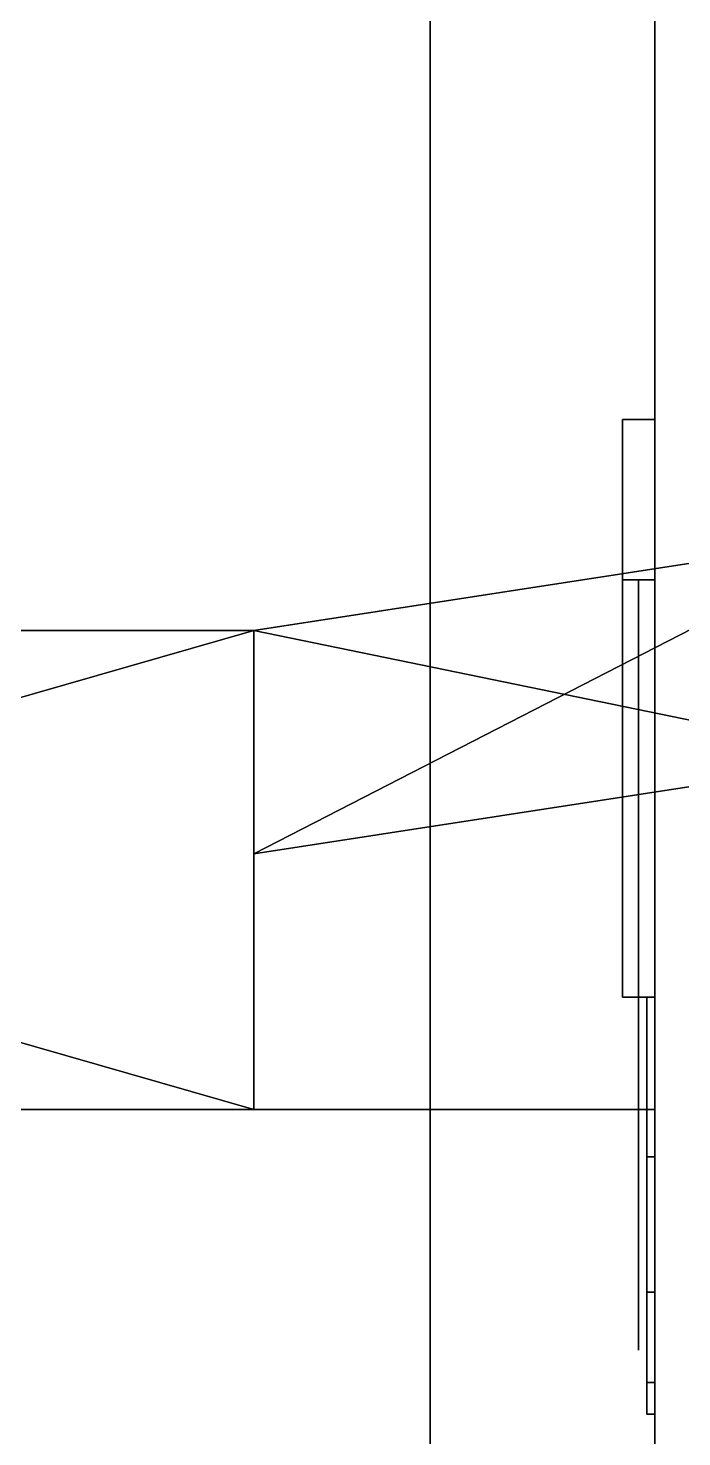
# Model space of a CAD drawing. Extents: x 0 to 4956, y -4930 to 0.
# Drawn here: x 650.47 to 670.85, y -3382.2 to -3338.31 of the extents above; entities that cross this region are included whole.
import ezdxf

# ---------------------------------------------------------------- set-up
doc = ezdxf.new("R2010")
doc.units = 0
for name, color, linetype in [('LAYER0', 7, 'CONTINUOUS'), ('LAYER143', 7, 'CONTINUOUS'), ('LAYER148', 7, 'CONTINUOUS'), ('LAYER163', 7, 'CONTINUOUS'), ('LAYER383', 28, 'CONTINUOUS'), ('LAYER384', 253, 'CONTINUOUS'), ('LAYER385', 28, 'CONTINUOUS'), ('LAYER386', 253, 'CONTINUOUS'), ('LAYER387', 28, 'CONTINUOUS'), ('LAYER388', 253, 'CONTINUOUS'), ('LAYER389', 28, 'CONTINUOUS'), ('LAYER390', 253, 'CONTINUOUS'), ('LAYER391', 28, 'CONTINUOUS'), ('LAYER392', 253, 'CONTINUOUS'), ('LAYER393', 9, 'CONTINUOUS'), ('LAYER640', 9, 'CONTINUOUS'), ('LAYER698', 9, 'CONTINUOUS')]:
    doc.layers.add(name, color=color, linetype=linetype)

msp = doc.modelspace()

# ---------------------------------------------------------------- linework, layer by layer
at = {"layer": 'LAYER0', "invisible_edges": 1}
for points in [[(4956, 0), (0, -4930), (0, 0), (4956, 0)], [(4956, -4930, 5), (0, 0, 5), (0, -4930, 5), (4956, -4930, 5)], [(0, 0, 5), (4956, -4930, 5), (4956, 0, 5), (0, 0, 5)], [(0, -4930), (4956, 0), (4956, -4930), (0, -4930)]]:
    msp.add_3dface(points, dxfattribs=at)
at = {"layer": 'LAYER143', "invisible_edges": 1}
for points in [[(120, -3372, 2545), (670, -3372, 5), (120, -3372, 5), (120, -3372, 2545)], [(670, -3372, 5), (120, -3372, 2545), (670, -3372, 2545), (670, -3372, 5)], [(120, -3390, 5), (670, -3372, 5), (670, -3390, 5), (120, -3390, 5)], [(670, -3372, 5), (120, -3390, 5), (120, -3372, 5), (670, -3372, 5)], [(120, -3372, 2545), (670, -3390, 2545), (670, -3372, 2545), (120, -3372, 2545)], [(670, -3390, 2545), (120, -3372, 2545), (120, -3390, 2545), (670, -3390, 2545)], [(670, -3390, 2545), (670, -3372, 5), (670, -3372, 2545), (670, -3390, 2545)], [(670, -3372, 5), (670, -3390, 2545), (670, -3390, 5), (670, -3372, 5)]]:
    msp.add_3dface(points, dxfattribs=at)
at = {"layer": 'LAYER148', "invisible_edges": 1}
for points in [[(120, -2592, 85), (670, -3372, 85), (120, -3372, 85), (120, -2592, 85)], [(670, -3372, 85), (120, -2592, 85), (670, -2592, 85), (670, -3372, 85)], [(670, -2592, 103), (120, -3372, 103), (670, -3372, 103), (670, -2592, 103)], [(120, -3372, 103), (670, -2592, 103), (120, -2592, 103), (120, -3372, 103)], [(670, -2592, 103), (670, -3372, 85), (670, -2592, 85), (670, -2592, 103)], [(670, -3372, 85), (670, -2592, 103), (670, -3372, 103), (670, -3372, 85)], [(120, -3372, 103), (670, -3372, 85), (670, -3372, 103), (120, -3372, 103)], [(670, -3372, 85), (120, -3372, 103), (120, -3372, 85), (670, -3372, 85)]]:
    msp.add_3dface(points, dxfattribs=at)
at = {"layer": 'LAYER163', "invisible_edges": 1}
for points in [[(120, -3372, 2544), (670, -2592, 2544), (120, -2592, 2544), (120, -3372, 2544)], [(670, -2592, 2544), (120, -3372, 2544), (670, -3372, 2544), (670, -2592, 2544)], [(670, -3372, 2526), (120, -2592, 2526), (670, -2592, 2526), (670, -3372, 2526)], [(120, -2592, 2526), (670, -3372, 2526), (120, -3372, 2526), (120, -2592, 2526)], [(670, -3372, 2526), (670, -2592, 2544), (670, -3372, 2544), (670, -3372, 2526)], [(670, -2592, 2544), (670, -3372, 2526), (670, -2592, 2526), (670, -2592, 2544)], [(120, -3372, 2544), (670, -3372, 2526), (670, -3372, 2544), (120, -3372, 2544)], [(670, -3372, 2526), (120, -3372, 2544), (120, -3372, 2526), (670, -3372, 2526)]]:
    msp.add_3dface(points, dxfattribs=at)
at = {"layer": 'LAYER383'}
for points in [[(669, -3350.5, 209), (670, -3350.5, 209), (669, -3350.5, 209)], [(669, -3350.5, 167), (669, -3368.5, 167), (669, -3368.5, 167), (669, -3350.5, 167)], [(669, -3350.5, 209), (669, -3368.5, 209), (669, -3368.5, 209), (669, -3350.5, 209)], [(669, -3368.5, 167), (670, -3368.5, 167), (670, -3350.5, 167), (669, -3350.5, 167)], [(670, -3350.5, 167), (670, -3350.5, 209), (669, -3350.5, 209), (669, -3350.5, 167)], [(669, -3368.5, 209), (670, -3368.5, 209), (670, -3350.5, 209), (669, -3350.5, 209)], [(670, -3350.5, 167), (670, -3368.5, 167), (670, -3368.5, 209), (670, -3350.5, 209)], [(669, -3355.5, 179), (670, -3355.5, 179), (670, -3355.5, 197), (669, -3355.5, 197)], [(669, -3355.5, 179), (670, -3355.5, 179), (670, -3368.5, 179), (669, -3368.5, 179)], [(669, -3355.5, 197), (670, -3355.5, 197), (670, -3368.5, 197), (669, -3368.5, 197)], [(670, -3355.5, 179), (670, -3355.5, 197), (670, -3355.5, 179)], [(669, -3368.5, 179), (670, -3368.5, 179), (670, -3368.5, 167), (669, -3368.5, 167)], [(669, -3368.5, 197), (670, -3368.5, 197), (670, -3368.5, 209), (669, -3368.5, 209)], [(670, -3368.5, 179), (670, -3368.5, 167), (670, -3368.5, 179)], [(670, -3368.5, 197), (670, -3368.5, 209), (670, -3368.5, 197)]]:
    msp.add_3dface(points, dxfattribs=at)
for points, invisible_edges in [([(669, -3350.5, 209), (669, -3350.5, 167), (669, -3355.5, 179), (669, -3355.5, 197)], 10), ([(669, -3350.5, 167), (669, -3355.5, 179), (669, -3368.5, 179), (669, -3368.5, 167)], 1), ([(669, -3350.5, 209), (669, -3355.5, 197), (669, -3368.5, 197), (669, -3368.5, 209)], 1), ([(669.5, -3368.5, 197), (669.5, -3368.5, 179), (669.5, -3355.5, 179), (669.5, -3355.5, 197)], 1), ([(669.5, -3372.709, 193.3167), (669.5, -3372.5, 182.5), (669.5, -3368.5, 179), (669.5, -3368.5, 197)], 5), ([(669.75, -3368.5, 175), (669.75, -3373.475, 175.9896), (669.75, -3372.5, 182.5), (669.75, -3368.5, 179)], 2), ([(669.75, -3373.475, 200.0104), (669.75, -3368.5, 201), (669.75, -3368.5, 197), (669.75, -3372.5, 193.5)], 8), ([(669.5, -3379.5, 193.5), (669.5, -3379.5, 182.5), (669.5, -3372.5, 182.5), (669.5, -3372.709, 193.3167)], 4), ([(669.75, -3373.475, 175.9896), (669.75, -3377.692, 178.8076), (669.75, -3376, 182.5), (669.75, -3372.5, 182.5)], 10), ([(669.75, -3377.692, 197.1924), (669.75, -3373.475, 200.0104), (669.75, -3372.5, 193.5), (669.75, -3376, 193.5)], 10), ([(669.75, -3377.692, 178.8076), (669.75, -3380.51, 183.0251), (669.75, -3379.5, 182.5), (669.75, -3376, 182.5)], 10), ([(669.75, -3380.51, 192.9749), (669.75, -3377.692, 197.1924), (669.75, -3376, 193.5), (669.75, -3379.5, 193.5)], 10), ([(669.75, -3380.51, 183.0251), (669.75, -3381.5, 188), (669.75, -3379.5, 188), (669.75, -3379.5, 182.5)], 10), ([(669.75, -3381.5, 188), (669.75, -3380.51, 192.9749), (669.75, -3379.5, 193.5), (669.75, -3379.5, 188)], 10)]:
    msp.add_3dface(points, dxfattribs=dict(at, invisible_edges=invisible_edges))
at = {"layer": 'LAYER384'}
for points in [[(657.5, -3364.042, 181.2174), (676.8654, -3354.094, 181.2174), (676.8654, -3361.058, 181.2174), (657.5, -3364.042, 181.2174)], [(657.5, -3357.079, 181.2174), (676.8654, -3354.094, 181.2174), (657.5, -3364.042, 181.2174), (657.5, -3357.079, 181.2174)], [(676.8654, -3354.094, 194.7826), (657.5, -3357.079, 194.7826), (676.8654, -3361.058, 194.7826), (676.8654, -3354.094, 194.7826)], [(657.5, -3357.079, 181.2174), (676.8654, -3354.094, 194.7826), (676.8654, -3354.094, 181.2174), (657.5, -3357.079, 181.2174)], [(657.5, -3357.079, 194.7826), (676.8654, -3354.094, 194.7826), (657.5, -3357.079, 181.2174), (657.5, -3357.079, 194.7826)], [(605.5, -3372, 181.2174), (657.5, -3357.079, 181.2174), (657.5, -3372, 181.2174), (605.5, -3372, 181.2174)], [(605.5, -3357.079, 181.2174), (657.5, -3357.079, 181.2174), (605.5, -3372, 181.2174), (605.5, -3357.079, 181.2174)], [(657.5, -3372, 194.7826), (605.5, -3357.079, 194.7826), (605.5, -3372, 194.7826), (657.5, -3372, 194.7826)], [(657.5, -3357.079, 194.7826), (605.5, -3357.079, 194.7826), (657.5, -3372, 194.7826), (657.5, -3357.079, 194.7826)], [(605.5, -3357.079, 181.2174), (657.5, -3357.079, 194.7826), (657.5, -3357.079, 181.2174), (605.5, -3357.079, 181.2174)], [(605.5, -3357.079, 194.7826), (657.5, -3357.079, 194.7826), (605.5, -3357.079, 181.2174), (605.5, -3357.079, 194.7826)], [(676.8654, -3361.058, 194.7826), (657.5, -3357.079, 194.7826), (657.5, -3364.042, 194.7826), (676.8654, -3361.058, 194.7826)]]:
    msp.add_3dface(points, dxfattribs=at)
at = {"layer": 'LAYER385'}
for points in [[(669, -3350.5, 772.5), (670, -3350.5, 772.5), (669, -3350.5, 772.5)], [(669, -3350.5, 730.5), (669, -3368.5, 730.5), (669, -3368.5, 730.5), (669, -3350.5, 730.5)], [(669, -3350.5, 772.5), (669, -3368.5, 772.5), (669, -3368.5, 772.5), (669, -3350.5, 772.5)], [(669, -3368.5, 730.5), (670, -3368.5, 730.5), (670, -3350.5, 730.5), (669, -3350.5, 730.5)], [(670, -3350.5, 730.5), (670, -3350.5, 772.5), (669, -3350.5, 772.5), (669, -3350.5, 730.5)], [(669, -3368.5, 772.5), (670, -3368.5, 772.5), (670, -3350.5, 772.5), (669, -3350.5, 772.5)], [(670, -3350.5, 730.5), (670, -3368.5, 730.5), (670, -3368.5, 772.5), (670, -3350.5, 772.5)], [(669, -3355.5, 742.5), (670, -3355.5, 742.5), (670, -3355.5, 760.5), (669, -3355.5, 760.5)], [(669, -3355.5, 742.5), (670, -3355.5, 742.5), (670, -3368.5, 742.5), (669, -3368.5, 742.5)], [(669, -3355.5, 760.5), (670, -3355.5, 760.5), (670, -3368.5, 760.5), (669, -3368.5, 760.5)], [(670, -3355.5, 742.5), (670, -3355.5, 760.5), (670, -3355.5, 742.5)], [(669, -3368.5, 742.5), (670, -3368.5, 742.5), (670, -3368.5, 730.5), (669, -3368.5, 730.5)], [(669, -3368.5, 760.5), (670, -3368.5, 760.5), (670, -3368.5, 772.5), (669, -3368.5, 772.5)], [(670, -3368.5, 742.5), (670, -3368.5, 730.5), (670, -3368.5, 742.5)], [(670, -3368.5, 760.5), (670, -3368.5, 772.5), (670, -3368.5, 760.5)]]:
    msp.add_3dface(points, dxfattribs=at)
for points, invisible_edges in [([(669, -3350.5, 772.5), (669, -3350.5, 730.5), (669, -3355.5, 742.5), (669, -3355.5, 760.5)], 10), ([(669, -3350.5, 730.5), (669, -3355.5, 742.5), (669, -3368.5, 742.5), (669, -3368.5, 730.5)], 1), ([(669, -3350.5, 772.5), (669, -3355.5, 760.5), (669, -3368.5, 760.5), (669, -3368.5, 772.5)], 1), ([(669.5, -3368.5, 760.5), (669.5, -3368.5, 742.5), (669.5, -3355.5, 742.5), (669.5, -3355.5, 760.5)], 1), ([(669.5, -3372.709, 756.8167), (669.5, -3372.5, 746), (669.5, -3368.5, 742.5), (669.5, -3368.5, 760.5)], 5), ([(669.75, -3368.5, 738.5), (669.75, -3373.475, 739.4896), (669.75, -3372.5, 746), (669.75, -3368.5, 742.5)], 2), ([(669.75, -3373.475, 763.5104), (669.75, -3368.5, 764.5), (669.75, -3368.5, 760.5), (669.75, -3372.5, 757)], 8), ([(669.5, -3379.5, 757), (669.5, -3379.5, 746), (669.5, -3372.5, 746), (669.5, -3372.709, 756.8167)], 4), ([(669.75, -3373.475, 739.4896), (669.75, -3377.692, 742.3076), (669.75, -3376, 746), (669.75, -3372.5, 746)], 10), ([(669.75, -3377.692, 760.6924), (669.75, -3373.475, 763.5104), (669.75, -3372.5, 757), (669.75, -3376, 757)], 10), ([(669.75, -3377.692, 742.3076), (669.75, -3380.51, 746.5251), (669.75, -3379.5, 746), (669.75, -3376, 746)], 10), ([(669.75, -3380.51, 756.4749), (669.75, -3377.692, 760.6924), (669.75, -3376, 757), (669.75, -3379.5, 757)], 10), ([(669.75, -3380.51, 746.5251), (669.75, -3381.5, 751.5), (669.75, -3379.5, 751.5), (669.75, -3379.5, 746)], 10), ([(669.75, -3381.5, 751.5), (669.75, -3380.51, 756.4749), (669.75, -3379.5, 757), (669.75, -3379.5, 751.5)], 10)]:
    msp.add_3dface(points, dxfattribs=dict(at, invisible_edges=invisible_edges))
at = {"layer": 'LAYER386'}
for points in [[(657.5, -3364.042, 744.7174), (676.8654, -3354.094, 744.7174), (676.8654, -3361.058, 744.7174), (657.5, -3364.042, 744.7174)], [(657.5, -3357.079, 744.7174), (676.8654, -3354.094, 744.7174), (657.5, -3364.042, 744.7174), (657.5, -3357.079, 744.7174)], [(676.8654, -3354.094, 758.2826), (657.5, -3357.079, 758.2826), (676.8654, -3361.058, 758.2826), (676.8654, -3354.094, 758.2826)], [(657.5, -3357.079, 744.7174), (676.8654, -3354.094, 758.2826), (676.8654, -3354.094, 744.7174), (657.5, -3357.079, 744.7174)], [(657.5, -3357.079, 758.2826), (676.8654, -3354.094, 758.2826), (657.5, -3357.079, 744.7174), (657.5, -3357.079, 758.2826)], [(605.5, -3372, 744.7174), (657.5, -3357.079, 744.7174), (657.5, -3372, 744.7174), (605.5, -3372, 744.7174)], [(605.5, -3357.079, 744.7174), (657.5, -3357.079, 744.7174), (605.5, -3372, 744.7174), (605.5, -3357.079, 744.7174)], [(657.5, -3372, 758.2826), (605.5, -3357.079, 758.2826), (605.5, -3372, 758.2826), (657.5, -3372, 758.2826)], [(657.5, -3357.079, 758.2826), (605.5, -3357.079, 758.2826), (657.5, -3372, 758.2826), (657.5, -3357.079, 758.2826)], [(605.5, -3357.079, 744.7174), (657.5, -3357.079, 758.2826), (657.5, -3357.079, 744.7174), (605.5, -3357.079, 744.7174)], [(605.5, -3357.079, 758.2826), (657.5, -3357.079, 758.2826), (605.5, -3357.079, 744.7174), (605.5, -3357.079, 758.2826)], [(676.8654, -3361.058, 758.2826), (657.5, -3357.079, 758.2826), (657.5, -3364.042, 758.2826), (676.8654, -3361.058, 758.2826)]]:
    msp.add_3dface(points, dxfattribs=at)
at = {"layer": 'LAYER387'}
for points in [[(669, -3350.5, 1336), (670, -3350.5, 1336), (669, -3350.5, 1336)], [(669, -3350.5, 1294), (669, -3368.5, 1294), (669, -3368.5, 1294), (669, -3350.5, 1294)], [(669, -3350.5, 1336), (669, -3368.5, 1336), (669, -3368.5, 1336), (669, -3350.5, 1336)], [(669, -3368.5, 1294), (670, -3368.5, 1294), (670, -3350.5, 1294), (669, -3350.5, 1294)], [(670, -3350.5, 1294), (670, -3350.5, 1336), (669, -3350.5, 1336), (669, -3350.5, 1294)], [(669, -3368.5, 1336), (670, -3368.5, 1336), (670, -3350.5, 1336), (669, -3350.5, 1336)], [(670, -3350.5, 1294), (670, -3368.5, 1294), (670, -3368.5, 1336), (670, -3350.5, 1336)], [(669, -3355.5, 1306), (670, -3355.5, 1306), (670, -3355.5, 1324), (669, -3355.5, 1324)], [(669, -3355.5, 1306), (670, -3355.5, 1306), (670, -3368.5, 1306), (669, -3368.5, 1306)], [(669, -3355.5, 1324), (670, -3355.5, 1324), (670, -3368.5, 1324), (669, -3368.5, 1324)], [(670, -3355.5, 1306), (670, -3355.5, 1324), (670, -3355.5, 1306)], [(669, -3368.5, 1306), (670, -3368.5, 1306), (670, -3368.5, 1294), (669, -3368.5, 1294)], [(669, -3368.5, 1324), (670, -3368.5, 1324), (670, -3368.5, 1336), (669, -3368.5, 1336)], [(670, -3368.5, 1306), (670, -3368.5, 1294), (670, -3368.5, 1306)], [(670, -3368.5, 1324), (670, -3368.5, 1336), (670, -3368.5, 1324)]]:
    msp.add_3dface(points, dxfattribs=at)
for points, invisible_edges in [([(669, -3350.5, 1336), (669, -3350.5, 1294), (669, -3355.5, 1306), (669, -3355.5, 1324)], 10), ([(669, -3350.5, 1294), (669, -3355.5, 1306), (669, -3368.5, 1306), (669, -3368.5, 1294)], 1), ([(669, -3350.5, 1336), (669, -3355.5, 1324), (669, -3368.5, 1324), (669, -3368.5, 1336)], 1), ([(669.5, -3368.5, 1324), (669.5, -3368.5, 1306), (669.5, -3355.5, 1306), (669.5, -3355.5, 1324)], 1), ([(669.5, -3372.709, 1320.317), (669.5, -3372.5, 1309.5), (669.5, -3368.5, 1306), (669.5, -3368.5, 1324)], 5), ([(669.75, -3368.5, 1302), (669.75, -3373.475, 1302.99), (669.75, -3372.5, 1309.5), (669.75, -3368.5, 1306)], 2), ([(669.75, -3373.475, 1327.01), (669.75, -3368.5, 1328), (669.75, -3368.5, 1324), (669.75, -3372.5, 1320.5)], 8), ([(669.5, -3379.5, 1320.5), (669.5, -3379.5, 1309.5), (669.5, -3372.5, 1309.5), (669.5, -3372.709, 1320.317)], 4), ([(669.75, -3373.475, 1302.99), (669.75, -3377.692, 1305.808), (669.75, -3376, 1309.5), (669.75, -3372.5, 1309.5)], 10), ([(669.75, -3377.692, 1324.192), (669.75, -3373.475, 1327.01), (669.75, -3372.5, 1320.5), (669.75, -3376, 1320.5)], 10), ([(669.75, -3377.692, 1305.808), (669.75, -3380.51, 1310.025), (669.75, -3379.5, 1309.5), (669.75, -3376, 1309.5)], 10), ([(669.75, -3380.51, 1319.975), (669.75, -3377.692, 1324.192), (669.75, -3376, 1320.5), (669.75, -3379.5, 1320.5)], 10), ([(669.75, -3380.51, 1310.025), (669.75, -3381.5, 1315), (669.75, -3379.5, 1315), (669.75, -3379.5, 1309.5)], 10), ([(669.75, -3381.5, 1315), (669.75, -3380.51, 1319.975), (669.75, -3379.5, 1320.5), (669.75, -3379.5, 1315)], 10)]:
    msp.add_3dface(points, dxfattribs=dict(at, invisible_edges=invisible_edges))
at = {"layer": 'LAYER388'}
for points in [[(657.5, -3364.042, 1308.217), (676.8654, -3354.094, 1308.217), (676.8654, -3361.058, 1308.217), (657.5, -3364.042, 1308.217)], [(657.5, -3357.079, 1308.217), (676.8654, -3354.094, 1308.217), (657.5, -3364.042, 1308.217), (657.5, -3357.079, 1308.217)], [(676.8654, -3354.094, 1321.783), (657.5, -3357.079, 1321.783), (676.8654, -3361.058, 1321.783), (676.8654, -3354.094, 1321.783)], [(657.5, -3357.079, 1308.217), (676.8654, -3354.094, 1321.783), (676.8654, -3354.094, 1308.217), (657.5, -3357.079, 1308.217)], [(657.5, -3357.079, 1321.783), (676.8654, -3354.094, 1321.783), (657.5, -3357.079, 1308.217), (657.5, -3357.079, 1321.783)], [(605.5, -3372, 1308.217), (657.5, -3357.079, 1308.217), (657.5, -3372, 1308.217), (605.5, -3372, 1308.217)], [(605.5, -3357.079, 1308.217), (657.5, -3357.079, 1308.217), (605.5, -3372, 1308.217), (605.5, -3357.079, 1308.217)], [(657.5, -3372, 1321.783), (605.5, -3357.079, 1321.783), (605.5, -3372, 1321.783), (657.5, -3372, 1321.783)], [(657.5, -3357.079, 1321.783), (605.5, -3357.079, 1321.783), (657.5, -3372, 1321.783), (657.5, -3357.079, 1321.783)], [(605.5, -3357.079, 1308.217), (657.5, -3357.079, 1321.783), (657.5, -3357.079, 1308.217), (605.5, -3357.079, 1308.217)], [(605.5, -3357.079, 1321.783), (657.5, -3357.079, 1321.783), (605.5, -3357.079, 1308.217), (605.5, -3357.079, 1321.783)], [(676.8654, -3361.058, 1321.783), (657.5, -3357.079, 1321.783), (657.5, -3364.042, 1321.783), (676.8654, -3361.058, 1321.783)]]:
    msp.add_3dface(points, dxfattribs=at)
at = {"layer": 'LAYER389'}
for points in [[(669, -3350.5, 1899.5), (670, -3350.5, 1899.5), (669, -3350.5, 1899.5)], [(669, -3350.5, 1857.5), (669, -3368.5, 1857.5), (669, -3368.5, 1857.5), (669, -3350.5, 1857.5)], [(669, -3350.5, 1899.5), (669, -3368.5, 1899.5), (669, -3368.5, 1899.5), (669, -3350.5, 1899.5)], [(669, -3368.5, 1857.5), (670, -3368.5, 1857.5), (670, -3350.5, 1857.5), (669, -3350.5, 1857.5)], [(670, -3350.5, 1857.5), (670, -3350.5, 1899.5), (669, -3350.5, 1899.5), (669, -3350.5, 1857.5)], [(669, -3368.5, 1899.5), (670, -3368.5, 1899.5), (670, -3350.5, 1899.5), (669, -3350.5, 1899.5)], [(670, -3350.5, 1857.5), (670, -3368.5, 1857.5), (670, -3368.5, 1899.5), (670, -3350.5, 1899.5)], [(669, -3355.5, 1869.5), (670, -3355.5, 1869.5), (670, -3355.5, 1887.5), (669, -3355.5, 1887.5)], [(669, -3355.5, 1869.5), (670, -3355.5, 1869.5), (670, -3368.5, 1869.5), (669, -3368.5, 1869.5)], [(669, -3355.5, 1887.5), (670, -3355.5, 1887.5), (670, -3368.5, 1887.5), (669, -3368.5, 1887.5)], [(670, -3355.5, 1869.5), (670, -3355.5, 1887.5), (670, -3355.5, 1869.5)], [(669, -3368.5, 1869.5), (670, -3368.5, 1869.5), (670, -3368.5, 1857.5), (669, -3368.5, 1857.5)], [(669, -3368.5, 1887.5), (670, -3368.5, 1887.5), (670, -3368.5, 1899.5), (669, -3368.5, 1899.5)], [(670, -3368.5, 1869.5), (670, -3368.5, 1857.5), (670, -3368.5, 1869.5)], [(670, -3368.5, 1887.5), (670, -3368.5, 1899.5), (670, -3368.5, 1887.5)]]:
    msp.add_3dface(points, dxfattribs=at)
for points, invisible_edges in [([(669, -3350.5, 1899.5), (669, -3350.5, 1857.5), (669, -3355.5, 1869.5), (669, -3355.5, 1887.5)], 10), ([(669, -3350.5, 1857.5), (669, -3355.5, 1869.5), (669, -3368.5, 1869.5), (669, -3368.5, 1857.5)], 1), ([(669, -3350.5, 1899.5), (669, -3355.5, 1887.5), (669, -3368.5, 1887.5), (669, -3368.5, 1899.5)], 1), ([(669.5, -3368.5, 1887.5), (669.5, -3368.5, 1869.5), (669.5, -3355.5, 1869.5), (669.5, -3355.5, 1887.5)], 1), ([(669.5, -3372.709, 1883.817), (669.5, -3372.5, 1873), (669.5, -3368.5, 1869.5), (669.5, -3368.5, 1887.5)], 5), ([(669.75, -3368.5, 1865.5), (669.75, -3373.475, 1866.49), (669.75, -3372.5, 1873), (669.75, -3368.5, 1869.5)], 2), ([(669.75, -3373.475, 1890.51), (669.75, -3368.5, 1891.5), (669.75, -3368.5, 1887.5), (669.75, -3372.5, 1884)], 8), ([(669.5, -3379.5, 1884), (669.5, -3379.5, 1873), (669.5, -3372.5, 1873), (669.5, -3372.709, 1883.817)], 4), ([(669.75, -3373.475, 1866.49), (669.75, -3377.692, 1869.308), (669.75, -3376, 1873), (669.75, -3372.5, 1873)], 10), ([(669.75, -3377.692, 1887.692), (669.75, -3373.475, 1890.51), (669.75, -3372.5, 1884), (669.75, -3376, 1884)], 10), ([(669.75, -3377.692, 1869.308), (669.75, -3380.51, 1873.525), (669.75, -3379.5, 1873), (669.75, -3376, 1873)], 10), ([(669.75, -3380.51, 1883.475), (669.75, -3377.692, 1887.692), (669.75, -3376, 1884), (669.75, -3379.5, 1884)], 10), ([(669.75, -3380.51, 1873.525), (669.75, -3381.5, 1878.5), (669.75, -3379.5, 1878.5), (669.75, -3379.5, 1873)], 10), ([(669.75, -3381.5, 1878.5), (669.75, -3380.51, 1883.475), (669.75, -3379.5, 1884), (669.75, -3379.5, 1878.5)], 10)]:
    msp.add_3dface(points, dxfattribs=dict(at, invisible_edges=invisible_edges))
at = {"layer": 'LAYER390'}
for points in [[(657.5, -3364.042, 1871.717), (676.8654, -3354.094, 1871.717), (676.8654, -3361.058, 1871.717), (657.5, -3364.042, 1871.717)], [(657.5, -3357.079, 1871.717), (676.8654, -3354.094, 1871.717), (657.5, -3364.042, 1871.717), (657.5, -3357.079, 1871.717)], [(676.8654, -3354.094, 1885.283), (657.5, -3357.079, 1885.283), (676.8654, -3361.058, 1885.283), (676.8654, -3354.094, 1885.283)], [(657.5, -3357.079, 1871.717), (676.8654, -3354.094, 1885.283), (676.8654, -3354.094, 1871.717), (657.5, -3357.079, 1871.717)], [(657.5, -3357.079, 1885.283), (676.8654, -3354.094, 1885.283), (657.5, -3357.079, 1871.717), (657.5, -3357.079, 1885.283)], [(605.5, -3372, 1871.717), (657.5, -3357.079, 1871.717), (657.5, -3372, 1871.717), (605.5, -3372, 1871.717)], [(605.5, -3357.079, 1871.717), (657.5, -3357.079, 1871.717), (605.5, -3372, 1871.717), (605.5, -3357.079, 1871.717)], [(657.5, -3372, 1885.283), (605.5, -3357.079, 1885.283), (605.5, -3372, 1885.283), (657.5, -3372, 1885.283)], [(657.5, -3357.079, 1885.283), (605.5, -3357.079, 1885.283), (657.5, -3372, 1885.283), (657.5, -3357.079, 1885.283)], [(605.5, -3357.079, 1871.717), (657.5, -3357.079, 1885.283), (657.5, -3357.079, 1871.717), (605.5, -3357.079, 1871.717)], [(605.5, -3357.079, 1885.283), (657.5, -3357.079, 1885.283), (605.5, -3357.079, 1871.717), (605.5, -3357.079, 1885.283)], [(676.8654, -3361.058, 1885.283), (657.5, -3357.079, 1885.283), (657.5, -3364.042, 1885.283), (676.8654, -3361.058, 1885.283)]]:
    msp.add_3dface(points, dxfattribs=at)
at = {"layer": 'LAYER391'}
for points in [[(669, -3350.5, 2463), (670, -3350.5, 2463), (669, -3350.5, 2463)], [(669, -3350.5, 2421), (669, -3368.5, 2421), (669, -3368.5, 2421), (669, -3350.5, 2421)], [(669, -3350.5, 2463), (669, -3368.5, 2463), (669, -3368.5, 2463), (669, -3350.5, 2463)], [(669, -3368.5, 2421), (670, -3368.5, 2421), (670, -3350.5, 2421), (669, -3350.5, 2421)], [(670, -3350.5, 2421), (670, -3350.5, 2463), (669, -3350.5, 2463), (669, -3350.5, 2421)], [(669, -3368.5, 2463), (670, -3368.5, 2463), (670, -3350.5, 2463), (669, -3350.5, 2463)], [(670, -3350.5, 2421), (670, -3368.5, 2421), (670, -3368.5, 2463), (670, -3350.5, 2463)], [(669, -3355.5, 2433), (670, -3355.5, 2433), (670, -3355.5, 2451), (669, -3355.5, 2451)], [(669, -3355.5, 2433), (670, -3355.5, 2433), (670, -3368.5, 2433), (669, -3368.5, 2433)], [(669, -3355.5, 2451), (670, -3355.5, 2451), (670, -3368.5, 2451), (669, -3368.5, 2451)], [(670, -3355.5, 2433), (670, -3355.5, 2451), (670, -3355.5, 2433)], [(669, -3368.5, 2433), (670, -3368.5, 2433), (670, -3368.5, 2421), (669, -3368.5, 2421)], [(669, -3368.5, 2451), (670, -3368.5, 2451), (670, -3368.5, 2463), (669, -3368.5, 2463)], [(670, -3368.5, 2433), (670, -3368.5, 2421), (670, -3368.5, 2433)], [(670, -3368.5, 2451), (670, -3368.5, 2463), (670, -3368.5, 2451)]]:
    msp.add_3dface(points, dxfattribs=at)
for points, invisible_edges in [([(669, -3350.5, 2463), (669, -3350.5, 2421), (669, -3355.5, 2433), (669, -3355.5, 2451)], 10), ([(669, -3350.5, 2421), (669, -3355.5, 2433), (669, -3368.5, 2433), (669, -3368.5, 2421)], 1), ([(669, -3350.5, 2463), (669, -3355.5, 2451), (669, -3368.5, 2451), (669, -3368.5, 2463)], 1), ([(669.5, -3368.5, 2451), (669.5, -3368.5, 2433), (669.5, -3355.5, 2433), (669.5, -3355.5, 2451)], 1), ([(669.5, -3372.709, 2447.317), (669.5, -3372.5, 2436.5), (669.5, -3368.5, 2433), (669.5, -3368.5, 2451)], 5), ([(669.75, -3368.5, 2429), (669.75, -3373.475, 2429.99), (669.75, -3372.5, 2436.5), (669.75, -3368.5, 2433)], 2), ([(669.75, -3373.475, 2454.01), (669.75, -3368.5, 2455), (669.75, -3368.5, 2451), (669.75, -3372.5, 2447.5)], 8), ([(669.5, -3379.5, 2447.5), (669.5, -3379.5, 2436.5), (669.5, -3372.5, 2436.5), (669.5, -3372.709, 2447.317)], 4), ([(669.75, -3373.475, 2429.99), (669.75, -3377.692, 2432.808), (669.75, -3376, 2436.5), (669.75, -3372.5, 2436.5)], 10), ([(669.75, -3377.692, 2451.192), (669.75, -3373.475, 2454.01), (669.75, -3372.5, 2447.5), (669.75, -3376, 2447.5)], 10), ([(669.75, -3377.692, 2432.808), (669.75, -3380.51, 2437.025), (669.75, -3379.5, 2436.5), (669.75, -3376, 2436.5)], 10), ([(669.75, -3380.51, 2446.975), (669.75, -3377.692, 2451.192), (669.75, -3376, 2447.5), (669.75, -3379.5, 2447.5)], 10), ([(669.75, -3380.51, 2437.025), (669.75, -3381.5, 2442), (669.75, -3379.5, 2442), (669.75, -3379.5, 2436.5)], 10), ([(669.75, -3381.5, 2442), (669.75, -3380.51, 2446.975), (669.75, -3379.5, 2447.5), (669.75, -3379.5, 2442)], 10)]:
    msp.add_3dface(points, dxfattribs=dict(at, invisible_edges=invisible_edges))
at = {"layer": 'LAYER392'}
for points in [[(657.5, -3364.042, 2435.217), (676.8654, -3354.094, 2435.217), (676.8654, -3361.058, 2435.217), (657.5, -3364.042, 2435.217)], [(657.5, -3357.079, 2435.217), (676.8654, -3354.094, 2435.217), (657.5, -3364.042, 2435.217), (657.5, -3357.079, 2435.217)], [(676.8654, -3354.094, 2448.783), (657.5, -3357.079, 2448.783), (676.8654, -3361.058, 2448.783), (676.8654, -3354.094, 2448.783)], [(657.5, -3357.079, 2435.217), (676.8654, -3354.094, 2448.783), (676.8654, -3354.094, 2435.217), (657.5, -3357.079, 2435.217)], [(657.5, -3357.079, 2448.783), (676.8654, -3354.094, 2448.783), (657.5, -3357.079, 2435.217), (657.5, -3357.079, 2448.783)], [(605.5, -3372, 2435.217), (657.5, -3357.079, 2435.217), (657.5, -3372, 2435.217), (605.5, -3372, 2435.217)], [(605.5, -3357.079, 2435.217), (657.5, -3357.079, 2435.217), (605.5, -3372, 2435.217), (605.5, -3357.079, 2435.217)], [(657.5, -3372, 2448.783), (605.5, -3357.079, 2448.783), (605.5, -3372, 2448.783), (657.5, -3372, 2448.783)], [(657.5, -3357.079, 2448.783), (605.5, -3357.079, 2448.783), (657.5, -3372, 2448.783), (657.5, -3357.079, 2448.783)], [(605.5, -3357.079, 2435.217), (657.5, -3357.079, 2448.783), (657.5, -3357.079, 2435.217), (605.5, -3357.079, 2435.217)], [(605.5, -3357.079, 2448.783), (657.5, -3357.079, 2448.783), (605.5, -3357.079, 2435.217), (605.5, -3357.079, 2448.783)], [(676.8654, -3361.058, 2448.783), (657.5, -3357.079, 2448.783), (657.5, -3364.042, 2448.783), (676.8654, -3361.058, 2448.783)]]:
    msp.add_3dface(points, dxfattribs=at)
at = {"layer": 'LAYER393', "invisible_edges": 1}
for points in [[(670, -2983.5, 88), (670, -3388, 2542), (670, -2983.5, 2542), (670, -2983.5, 88)], [(670, -3388, 2542), (670, -2983.5, 88), (670, -3388, 88), (670, -3388, 2542)], [(670, -2983.5, 88), (688, -3388, 88), (670, -3388, 88), (670, -2983.5, 88)], [(688, -3388, 88), (670, -2983.5, 88), (688, -2983.5, 88), (688, -3388, 88)], [(688, -2983.5, 2542), (670, -3388, 2542), (688, -3388, 2542), (688, -2983.5, 2542)], [(670, -3388, 2542), (688, -2983.5, 2542), (670, -2983.5, 2542), (670, -3388, 2542)]]:
    msp.add_3dface(points, dxfattribs=at)
at = {"layer": 'LAYER640', "invisible_edges": 1}
for points in [[(663, -1785, 2545), (645, -3390, 2545), (645, -1785, 2545), (663, -1785, 2545)], [(645, -3390, 2545), (663, -1785, 2545), (663, -3390, 2545), (645, -3390, 2545)], [(663, -3390, 2645), (645, -1785, 2645), (645, -3390, 2645), (663, -3390, 2645)], [(645, -1785, 2645), (663, -3390, 2645), (663, -1785, 2645), (645, -1785, 2645)], [(663, -1785, 2545), (663, -3390, 2645), (663, -3390, 2545), (663, -1785, 2545)], [(663, -3390, 2645), (663, -1785, 2545), (663, -1785, 2645), (663, -3390, 2645)]]:
    msp.add_3dface(points, dxfattribs=at)
at = {"layer": 'LAYER698', "invisible_edges": 1}
for points in [[(670, -1787, 85), (670, -3390, 5), (670, -3390, 85), (670, -1787, 85)], [(670, -3390, 5), (670, -1787, 85), (670, -1787, 5), (670, -3390, 5)], [(688, -1787, 5), (670, -3390, 5), (670, -1787, 5), (688, -1787, 5)], [(670, -3390, 5), (688, -1787, 5), (688, -3390, 5), (670, -3390, 5)], [(688, -3390, 85), (670, -1787, 85), (670, -3390, 85), (688, -3390, 85)], [(670, -1787, 85), (688, -3390, 85), (688, -1787, 85), (670, -1787, 85)]]:
    msp.add_3dface(points, dxfattribs=at)

# ---------------------------------------------------------------- meshes
at = {"layer": 'LAYER383'}
mesh = msp.add_polymesh((2, 9), dxfattribs=at)
for k, corner in enumerate([(669.75, -3368.5, 175), (669.75, -3373.475, 175.9896), (669.75, -3377.692, 178.8076), (669.75, -3380.51, 183.0251), (669.75, -3381.5, 188), (669.75, -3380.51, 192.9749), (669.75, -3377.692, 197.1924), (669.75, -3373.475, 200.0104), (669.75, -3368.5, 201), (670, -3368.5, 175), (670, -3373.475, 175.9896), (670, -3377.692, 178.8076), (670, -3380.51, 183.0251), (670, -3381.5, 188), (670, -3380.51, 192.9749), (670, -3377.692, 197.1924), (670, -3373.475, 200.0104), (670, -3368.5, 201)]):
    mesh.set_mesh_vertex(divmod(k, 9), corner)
at = {"layer": 'LAYER385'}
mesh = msp.add_polymesh((2, 9), dxfattribs=at)
for k, corner in enumerate([(669.75, -3368.5, 738.5), (669.75, -3373.475, 739.4896), (669.75, -3377.692, 742.3076), (669.75, -3380.51, 746.5251), (669.75, -3381.5, 751.5), (669.75, -3380.51, 756.4749), (669.75, -3377.692, 760.6924), (669.75, -3373.475, 763.5104), (669.75, -3368.5, 764.5), (670, -3368.5, 738.5), (670, -3373.475, 739.4896), (670, -3377.692, 742.3076), (670, -3380.51, 746.5251), (670, -3381.5, 751.5), (670, -3380.51, 756.4749), (670, -3377.692, 760.6924), (670, -3373.475, 763.5104), (670, -3368.5, 764.5)]):
    mesh.set_mesh_vertex(divmod(k, 9), corner)
at = {"layer": 'LAYER387'}
mesh = msp.add_polymesh((2, 9), dxfattribs=at)
for k, corner in enumerate([(669.75, -3368.5, 1302), (669.75, -3373.475, 1302.99), (669.75, -3377.692, 1305.808), (669.75, -3380.51, 1310.025), (669.75, -3381.5, 1315), (669.75, -3380.51, 1319.975), (669.75, -3377.692, 1324.192), (669.75, -3373.475, 1327.01), (669.75, -3368.5, 1328), (670, -3368.5, 1302), (670, -3373.475, 1302.99), (670, -3377.692, 1305.808), (670, -3380.51, 1310.025), (670, -3381.5, 1315), (670, -3380.51, 1319.975), (670, -3377.692, 1324.192), (670, -3373.475, 1327.01), (670, -3368.5, 1328)]):
    mesh.set_mesh_vertex(divmod(k, 9), corner)
at = {"layer": 'LAYER389'}
mesh = msp.add_polymesh((2, 9), dxfattribs=at)
for k, corner in enumerate([(669.75, -3368.5, 1865.5), (669.75, -3373.475, 1866.49), (669.75, -3377.692, 1869.308), (669.75, -3380.51, 1873.525), (669.75, -3381.5, 1878.5), (669.75, -3380.51, 1883.475), (669.75, -3377.692, 1887.692), (669.75, -3373.475, 1890.51), (669.75, -3368.5, 1891.5), (670, -3368.5, 1865.5), (670, -3373.475, 1866.49), (670, -3377.692, 1869.308), (670, -3380.51, 1873.525), (670, -3381.5, 1878.5), (670, -3380.51, 1883.475), (670, -3377.692, 1887.692), (670, -3373.475, 1890.51), (670, -3368.5, 1891.5)]):
    mesh.set_mesh_vertex(divmod(k, 9), corner)
at = {"layer": 'LAYER391'}
mesh = msp.add_polymesh((2, 9), dxfattribs=at)
for k, corner in enumerate([(669.75, -3368.5, 2429), (669.75, -3373.475, 2429.99), (669.75, -3377.692, 2432.808), (669.75, -3380.51, 2437.025), (669.75, -3381.5, 2442), (669.75, -3380.51, 2446.975), (669.75, -3377.692, 2451.192), (669.75, -3373.475, 2454.01), (669.75, -3368.5, 2455), (670, -3368.5, 2429), (670, -3373.475, 2429.99), (670, -3377.692, 2432.808), (670, -3380.51, 2437.025), (670, -3381.5, 2442), (670, -3380.51, 2446.975), (670, -3377.692, 2451.192), (670, -3373.475, 2454.01), (670, -3368.5, 2455)]):
    mesh.set_mesh_vertex(divmod(k, 9), corner)

doc.saveas('drawing.dxf')
